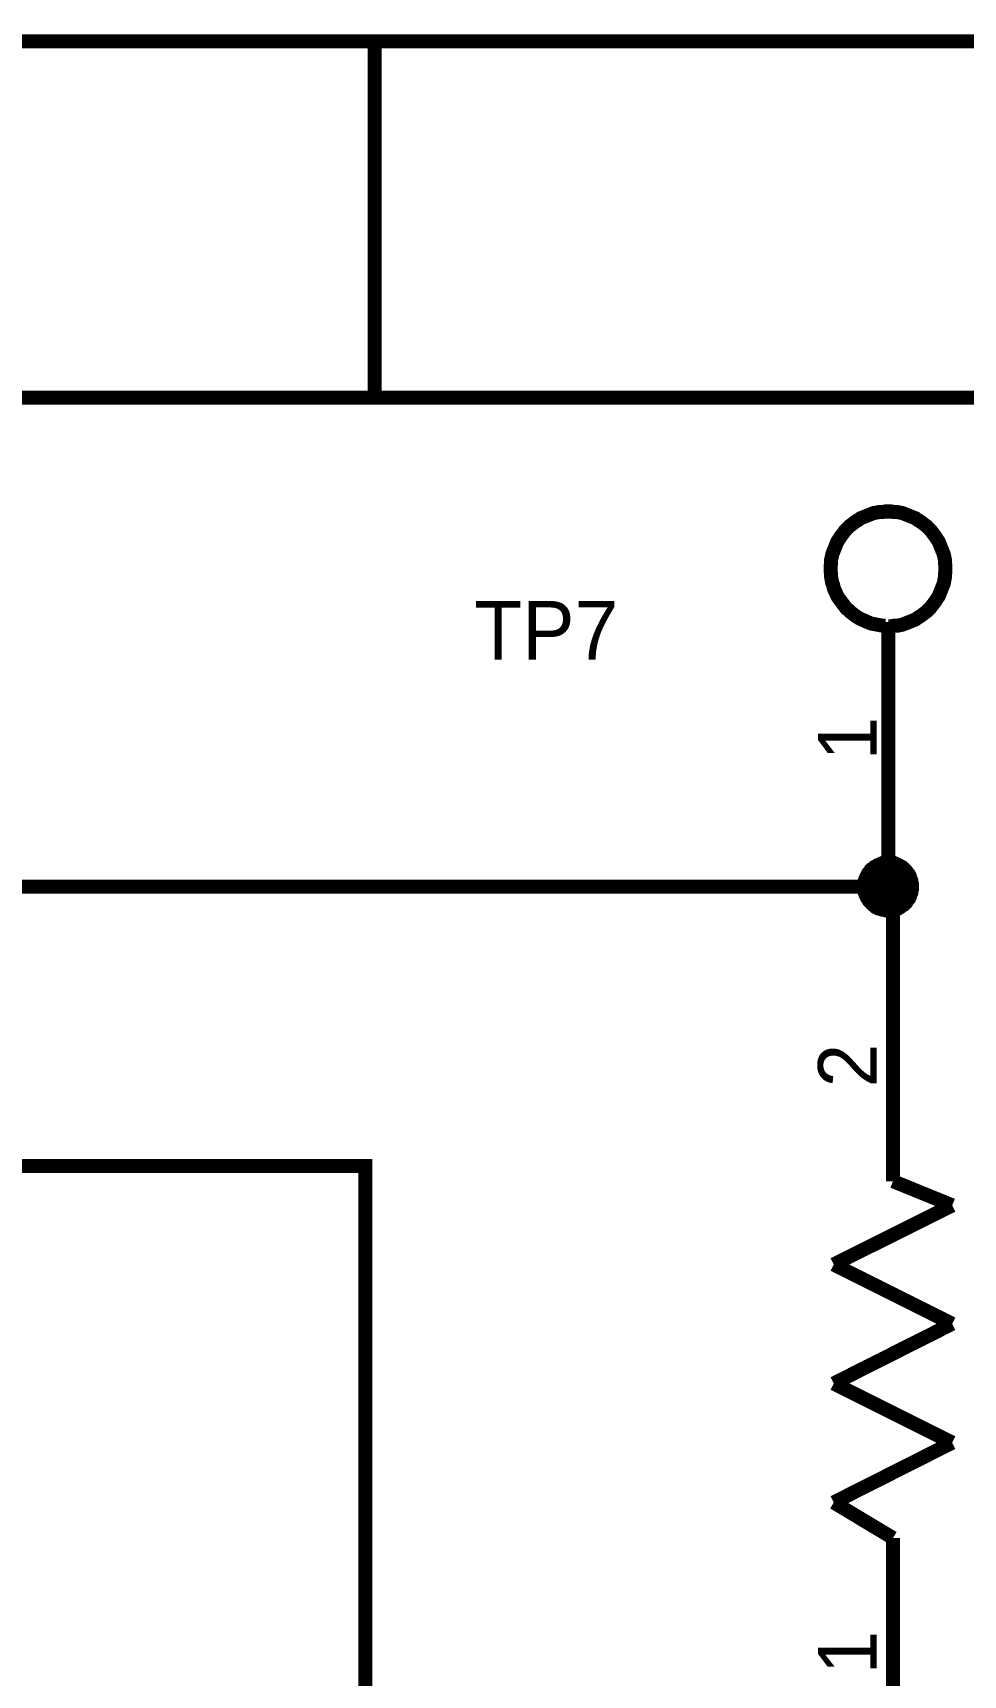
# Model space of a CAD drawing. Header units: millimetres. Extents: x 0 to 800, y 0 to 567.
# Drawn here: x 59.38 to 79.26, y 531.46 to 566.56 of the extents above; entities that cross this region are included whole.
import ezdxf

# ---------------------------------------------------------------- set-up
doc = ezdxf.new("R2010")
doc.units = ezdxf.units.MM
doc.layers.add('Sheet', color=255, linetype='Continuous')

msp = doc.modelspace()

# ---------------------------------------------------------------- linework, layer by layer
at = {"layer": 'Sheet'}
for points, const_width in [([(0, 566.375), (800.1, 566.375), (800.1, 0), (0, 0), (0, 566.375)], 0.3), ([(0, 566.375), (0, 0), (800.1, 0), (800.1, 566.375), (0, 566.375), (0, 566.375)], 0.0991), ([(7.661, 558.76), (792.484, 558.76), (792.484, 7.616), (7.661, 7.616), (7.661, 558.76)], 0.3), ([(7.661, 558.76), (7.661, 7.616), (792.484, 7.616), (792.484, 558.76), (7.661, 558.76), (7.661, 558.76)], 0.0991)]:
    msp.add_lwpolyline(points, close=True, dxfattribs=dict(at, const_width=const_width))
for points, const_width in [([(66.682, 566.409), (66.682, 558.793)], 0.3), ([(77.658, 556.329), (77.591, 556.329), (77.535, 556.318), (77.468, 556.318), (77.412, 556.307), (77.344, 556.296), (77.288, 556.273), (77.232, 556.251), (77.176, 556.229), (77.121, 556.206), (77.065, 556.184), (77.02, 556.15), (76.964, 556.117), (76.919, 556.083), (76.874, 556.049), (76.829, 556.016), (76.785, 555.971), (76.74, 555.926), (76.706, 555.881), (76.673, 555.837), (76.639, 555.792), (76.605, 555.736), (76.572, 555.691), (76.549, 555.635), (76.527, 555.579), (76.505, 555.523), (76.482, 555.467), (76.46, 555.411), (76.449, 555.355), (76.437, 555.299), (76.437, 555.232), (76.426, 555.176), (76.426, 555.109)], 0.3), ([(78.879, 555.109), (78.879, 555.176), (78.868, 555.232), (78.868, 555.299), (78.856, 555.355), (78.845, 555.411), (78.823, 555.467), (78.8, 555.523), (78.778, 555.579), (78.756, 555.635), (78.733, 555.691), (78.7, 555.736), (78.666, 555.792), (78.632, 555.837), (78.599, 555.881), (78.565, 555.926), (78.52, 555.971), (78.476, 556.016), (78.431, 556.049), (78.386, 556.083), (78.341, 556.117), (78.285, 556.15), (78.24, 556.184), (78.184, 556.206), (78.128, 556.229), (78.072, 556.251), (78.016, 556.273), (77.96, 556.296), (77.904, 556.307), (77.848, 556.318), (77.781, 556.318), (77.725, 556.329), (77.658, 556.329)], 0.3), ([(76.426, 555.109), (76.426, 555.053), (76.437, 554.985), (76.437, 554.929), (76.449, 554.862), (76.46, 554.806), (76.482, 554.75), (76.493, 554.694), (76.516, 554.638), (76.538, 554.593), (76.561, 554.537), (76.594, 554.481), (76.628, 554.437), (76.661, 554.392), (76.695, 554.347), (76.729, 554.302), (76.762, 554.257), (76.807, 554.224), (76.852, 554.179), (76.897, 554.145), (76.941, 554.112), (76.986, 554.078), (77.042, 554.045), (77.087, 554.022), (77.143, 554), (77.188, 553.977), (77.244, 553.955), (77.3, 553.933), (77.367, 553.921), (77.423, 553.91), (77.479, 553.899), (77.546, 553.888), (77.602, 553.888)], 0.3), ([(77.658, 553.877), (77.725, 553.877), (77.781, 553.888), (77.848, 553.888), (77.904, 553.899), (77.96, 553.91), (78.016, 553.933), (78.072, 553.955), (78.128, 553.977), (78.184, 554), (78.24, 554.022), (78.285, 554.056), (78.341, 554.089), (78.386, 554.123), (78.431, 554.157), (78.476, 554.19), (78.52, 554.235), (78.565, 554.28), (78.599, 554.325), (78.632, 554.369), (78.666, 554.414), (78.7, 554.47), (78.733, 554.515), (78.756, 554.571), (78.778, 554.627), (78.8, 554.683), (78.823, 554.739), (78.845, 554.795), (78.856, 554.862), (78.868, 554.918), (78.868, 554.985), (78.879, 555.041), (78.879, 555.109)], 0.3), ([(77.658, 553.966), (77.658, 550.472)], 0.3), ([(77.658, 550.472), (77.658, 548.311), (77.759, 548.311), (77.759, 547.09)], 0.3), ([(77.143, 548.311), (77.143, 548.333), (77.143, 548.367), (77.154, 548.389), (77.154, 548.411), (77.154, 548.434), (77.165, 548.467), (77.176, 548.49), (77.188, 548.512), (77.199, 548.535), (77.21, 548.557), (77.221, 548.579), (77.232, 548.602), (77.244, 548.613), (77.266, 548.635), (77.277, 548.658), (77.3, 548.669), (77.311, 548.691), (77.333, 548.703), (77.356, 548.725), (77.367, 548.736), (77.389, 548.747), (77.412, 548.759), (77.434, 548.77), (77.456, 548.781), (77.479, 548.792), (77.501, 548.803), (77.535, 548.815), (77.557, 548.815), (77.58, 548.815), (77.602, 548.826), (77.636, 548.826), (77.658, 548.826)], 0.3), ([(77.143, 548.311), (77.143, 548.333), (77.143, 548.367), (77.154, 548.389), (77.154, 548.411), (77.154, 548.434), (77.165, 548.467), (77.176, 548.49), (77.188, 548.512), (77.199, 548.535), (77.21, 548.557), (77.221, 548.579), (77.232, 548.602), (77.244, 548.613), (77.266, 548.635), (77.277, 548.658), (77.3, 548.669), (77.311, 548.691), (77.333, 548.703), (77.356, 548.725), (77.367, 548.736), (77.389, 548.747), (77.412, 548.759), (77.434, 548.77), (77.456, 548.781), (77.479, 548.792), (77.501, 548.803), (77.535, 548.815), (77.557, 548.815), (77.58, 548.815), (77.602, 548.826), (77.636, 548.826), (77.658, 548.826)], 0.3), ([(77.143, 548.311), (77.143, 548.333), (77.143, 548.367), (77.154, 548.389), (77.154, 548.411), (77.154, 548.434), (77.165, 548.467), (77.176, 548.49), (77.188, 548.512), (77.199, 548.535), (77.21, 548.557), (77.221, 548.579), (77.232, 548.602), (77.244, 548.613), (77.266, 548.635), (77.277, 548.658), (77.3, 548.669), (77.311, 548.691), (77.333, 548.703), (77.356, 548.725), (77.367, 548.736), (77.389, 548.747), (77.412, 548.759), (77.434, 548.77), (77.456, 548.781), (77.479, 548.792), (77.501, 548.803), (77.535, 548.815), (77.557, 548.815), (77.58, 548.815), (77.602, 548.826), (77.636, 548.826), (77.658, 548.826)], 0.3), ([(77.143, 548.311), (77.143, 548.333), (77.143, 548.367), (77.154, 548.389), (77.154, 548.411), (77.154, 548.434), (77.165, 548.467), (77.176, 548.49), (77.188, 548.512), (77.199, 548.535), (77.21, 548.557), (77.221, 548.579), (77.232, 548.602), (77.244, 548.613), (77.266, 548.635), (77.277, 548.658), (77.3, 548.669), (77.311, 548.691), (77.333, 548.703), (77.356, 548.725), (77.367, 548.736), (77.389, 548.747), (77.412, 548.759), (77.434, 548.77), (77.456, 548.781), (77.479, 548.792), (77.501, 548.803), (77.535, 548.815), (77.557, 548.815), (77.58, 548.815), (77.602, 548.826), (77.636, 548.826), (77.658, 548.826)], 0.3), ([(77.658, 548.826), (77.658, 548.826)], 0.3), ([(77.658, 548.826), (77.68, 548.826), (77.714, 548.826), (77.736, 548.815), (77.759, 548.815), (77.781, 548.815), (77.804, 548.803), (77.837, 548.792), (77.86, 548.781), (77.882, 548.77), (77.904, 548.759), (77.916, 548.747), (77.938, 548.736), (77.96, 548.725), (77.983, 548.703), (77.994, 548.691), (78.016, 548.669), (78.028, 548.658), (78.05, 548.635), (78.061, 548.613), (78.072, 548.602), (78.095, 548.579), (78.106, 548.557), (78.117, 548.535), (78.117, 548.512), (78.128, 548.49), (78.14, 548.467), (78.151, 548.434), (78.151, 548.411), (78.151, 548.389), (78.162, 548.367), (78.162, 548.333), (78.162, 548.311)], 0.3), ([(77.658, 548.826), (77.658, 548.826)], 0.3), ([(77.658, 548.826), (77.68, 548.826), (77.714, 548.826), (77.736, 548.815), (77.759, 548.815), (77.781, 548.815), (77.804, 548.803), (77.837, 548.792), (77.86, 548.781), (77.882, 548.77), (77.904, 548.759), (77.916, 548.747), (77.938, 548.736), (77.96, 548.725), (77.983, 548.703), (77.994, 548.691), (78.016, 548.669), (78.028, 548.658), (78.05, 548.635), (78.061, 548.613), (78.072, 548.602), (78.095, 548.579), (78.106, 548.557), (78.117, 548.535), (78.117, 548.512), (78.128, 548.49), (78.14, 548.467), (78.151, 548.434), (78.151, 548.411), (78.151, 548.389), (78.162, 548.367), (78.162, 548.333), (78.162, 548.311)], 0.3), ([(77.658, 548.826), (77.658, 548.826)], 0.3), ([(77.658, 548.826), (77.68, 548.826), (77.714, 548.826), (77.736, 548.815), (77.759, 548.815), (77.781, 548.815), (77.804, 548.803), (77.837, 548.792), (77.86, 548.781), (77.882, 548.77), (77.904, 548.759), (77.916, 548.747), (77.938, 548.736), (77.96, 548.725), (77.983, 548.703), (77.994, 548.691), (78.016, 548.669), (78.028, 548.658), (78.05, 548.635), (78.061, 548.613), (78.072, 548.602), (78.095, 548.579), (78.106, 548.557), (78.117, 548.535), (78.117, 548.512), (78.128, 548.49), (78.14, 548.467), (78.151, 548.434), (78.151, 548.411), (78.151, 548.389), (78.162, 548.367), (78.162, 548.333), (78.162, 548.311)], 0.3), ([(77.658, 548.826), (77.658, 548.826)], 0.3), ([(77.658, 548.826), (77.68, 548.826), (77.714, 548.826), (77.736, 548.815), (77.759, 548.815), (77.781, 548.815), (77.804, 548.803), (77.837, 548.792), (77.86, 548.781), (77.882, 548.77), (77.904, 548.759), (77.916, 548.747), (77.938, 548.736), (77.96, 548.725), (77.983, 548.703), (77.994, 548.691), (78.016, 548.669), (78.028, 548.658), (78.05, 548.635), (78.061, 548.613), (78.072, 548.602), (78.095, 548.579), (78.106, 548.557), (78.117, 548.535), (78.117, 548.512), (78.128, 548.49), (78.14, 548.467), (78.151, 548.434), (78.151, 548.411), (78.151, 548.389), (78.162, 548.367), (78.162, 548.333), (78.162, 548.311)], 0.3), ([(77.143, 548.311), (77.143, 548.333), (77.143, 548.367), (77.154, 548.389), (77.154, 548.411), (77.154, 548.434), (77.165, 548.467), (77.176, 548.49), (77.188, 548.512), (77.199, 548.535), (77.21, 548.557), (77.221, 548.579), (77.232, 548.602), (77.244, 548.613), (77.266, 548.635), (77.277, 548.658), (77.3, 548.669), (77.311, 548.691), (77.333, 548.703), (77.356, 548.725), (77.367, 548.736), (77.389, 548.747), (77.412, 548.759), (77.434, 548.77), (77.456, 548.781), (77.479, 548.792), (77.501, 548.803), (77.535, 548.815), (77.557, 548.815), (77.58, 548.815), (77.602, 548.826), (77.636, 548.826), (77.658, 548.826)], 0.0991), ([(77.143, 548.311), (77.143, 548.333), (77.143, 548.367), (77.154, 548.389), (77.154, 548.411), (77.154, 548.434), (77.165, 548.467), (77.176, 548.49), (77.188, 548.512), (77.199, 548.535), (77.21, 548.557), (77.221, 548.579), (77.232, 548.602), (77.244, 548.613), (77.266, 548.635), (77.277, 548.658), (77.3, 548.669), (77.311, 548.691), (77.333, 548.703), (77.356, 548.725), (77.367, 548.736), (77.389, 548.747), (77.412, 548.759), (77.434, 548.77), (77.456, 548.781), (77.479, 548.792), (77.501, 548.803), (77.535, 548.815), (77.557, 548.815), (77.58, 548.815), (77.602, 548.826), (77.636, 548.826), (77.658, 548.826)], 0.0991), ([(77.143, 548.311), (77.143, 548.333), (77.143, 548.367), (77.154, 548.389), (77.154, 548.411), (77.154, 548.434), (77.165, 548.467), (77.176, 548.49), (77.188, 548.512), (77.199, 548.535), (77.21, 548.557), (77.221, 548.579), (77.232, 548.602), (77.244, 548.613), (77.266, 548.635), (77.277, 548.658), (77.3, 548.669), (77.311, 548.691), (77.333, 548.703), (77.356, 548.725), (77.367, 548.736), (77.389, 548.747), (77.412, 548.759), (77.434, 548.77), (77.456, 548.781), (77.479, 548.792), (77.501, 548.803), (77.535, 548.815), (77.557, 548.815), (77.58, 548.815), (77.602, 548.826), (77.636, 548.826), (77.658, 548.826)], 0.0991), ([(77.143, 548.311), (77.143, 548.333), (77.143, 548.367), (77.154, 548.389), (77.154, 548.411), (77.154, 548.434), (77.165, 548.467), (77.176, 548.49), (77.188, 548.512), (77.199, 548.535), (77.21, 548.557), (77.221, 548.579), (77.232, 548.602), (77.244, 548.613), (77.266, 548.635), (77.277, 548.658), (77.3, 548.669), (77.311, 548.691), (77.333, 548.703), (77.356, 548.725), (77.367, 548.736), (77.389, 548.747), (77.412, 548.759), (77.434, 548.77), (77.456, 548.781), (77.479, 548.792), (77.501, 548.803), (77.535, 548.815), (77.557, 548.815), (77.58, 548.815), (77.602, 548.826), (77.636, 548.826), (77.658, 548.826)], 0.0991), ([(77.658, 548.826), (77.658, 548.826)], 0.0991), ([(77.658, 548.826), (77.68, 548.826), (77.714, 548.826), (77.736, 548.815), (77.759, 548.815), (77.781, 548.815), (77.804, 548.803), (77.837, 548.792), (77.86, 548.781), (77.882, 548.77), (77.904, 548.759), (77.916, 548.747), (77.938, 548.736), (77.96, 548.725), (77.983, 548.703), (77.994, 548.691), (78.016, 548.669), (78.028, 548.658), (78.05, 548.635), (78.061, 548.613), (78.072, 548.602), (78.095, 548.579), (78.106, 548.557), (78.117, 548.535), (78.117, 548.512), (78.128, 548.49), (78.14, 548.467), (78.151, 548.434), (78.151, 548.411), (78.151, 548.389), (78.162, 548.367), (78.162, 548.333), (78.162, 548.311)], 0.0991), ([(77.658, 548.826), (77.658, 548.826)], 0.0991), ([(77.658, 548.826), (77.68, 548.826), (77.714, 548.826), (77.736, 548.815), (77.759, 548.815), (77.781, 548.815), (77.804, 548.803), (77.837, 548.792), (77.86, 548.781), (77.882, 548.77), (77.904, 548.759), (77.916, 548.747), (77.938, 548.736), (77.96, 548.725), (77.983, 548.703), (77.994, 548.691), (78.016, 548.669), (78.028, 548.658), (78.05, 548.635), (78.061, 548.613), (78.072, 548.602), (78.095, 548.579), (78.106, 548.557), (78.117, 548.535), (78.117, 548.512), (78.128, 548.49), (78.14, 548.467), (78.151, 548.434), (78.151, 548.411), (78.151, 548.389), (78.162, 548.367), (78.162, 548.333), (78.162, 548.311)], 0.0991), ([(77.658, 548.826), (77.658, 548.826)], 0.0991), ([(77.658, 548.826), (77.68, 548.826), (77.714, 548.826), (77.736, 548.815), (77.759, 548.815), (77.781, 548.815), (77.804, 548.803), (77.837, 548.792), (77.86, 548.781), (77.882, 548.77), (77.904, 548.759), (77.916, 548.747), (77.938, 548.736), (77.96, 548.725), (77.983, 548.703), (77.994, 548.691), (78.016, 548.669), (78.028, 548.658), (78.05, 548.635), (78.061, 548.613), (78.072, 548.602), (78.095, 548.579), (78.106, 548.557), (78.117, 548.535), (78.117, 548.512), (78.128, 548.49), (78.14, 548.467), (78.151, 548.434), (78.151, 548.411), (78.151, 548.389), (78.162, 548.367), (78.162, 548.333), (78.162, 548.311)], 0.0991), ([(77.658, 548.826), (77.658, 548.826)], 0.0991), ([(77.658, 548.826), (77.68, 548.826), (77.714, 548.826), (77.736, 548.815), (77.759, 548.815), (77.781, 548.815), (77.804, 548.803), (77.837, 548.792), (77.86, 548.781), (77.882, 548.77), (77.904, 548.759), (77.916, 548.747), (77.938, 548.736), (77.96, 548.725), (77.983, 548.703), (77.994, 548.691), (78.016, 548.669), (78.028, 548.658), (78.05, 548.635), (78.061, 548.613), (78.072, 548.602), (78.095, 548.579), (78.106, 548.557), (78.117, 548.535), (78.117, 548.512), (78.128, 548.49), (78.14, 548.467), (78.151, 548.434), (78.151, 548.411), (78.151, 548.389), (78.162, 548.367), (78.162, 548.333), (78.162, 548.311)], 0.0991), ([(56.76, 548.311), (77.658, 548.311)], 0.3), ([(77.658, 547.807), (77.636, 547.807), (77.602, 547.807), (77.58, 547.818), (77.557, 547.818), (77.535, 547.818), (77.501, 547.829), (77.479, 547.84), (77.456, 547.851), (77.434, 547.851), (77.412, 547.863), (77.389, 547.874), (77.367, 547.896), (77.356, 547.907), (77.333, 547.919), (77.311, 547.941), (77.3, 547.952), (77.277, 547.975), (77.266, 547.986), (77.244, 548.008), (77.232, 548.031), (77.221, 548.053), (77.21, 548.064), (77.199, 548.087), (77.188, 548.109), (77.176, 548.131), (77.165, 548.165), (77.154, 548.187), (77.154, 548.21), (77.154, 548.232), (77.143, 548.255), (77.143, 548.288), (77.143, 548.311)], 0.3), ([(77.143, 548.311), (77.143, 548.311)], 0.3), ([(77.658, 547.807), (77.636, 547.807), (77.602, 547.807), (77.58, 547.818), (77.557, 547.818), (77.535, 547.818), (77.501, 547.829), (77.479, 547.84), (77.456, 547.851), (77.434, 547.851), (77.412, 547.863), (77.389, 547.874), (77.367, 547.896), (77.356, 547.907), (77.333, 547.919), (77.311, 547.941), (77.3, 547.952), (77.277, 547.975), (77.266, 547.986), (77.244, 548.008), (77.232, 548.031), (77.221, 548.053), (77.21, 548.064), (77.199, 548.087), (77.188, 548.109), (77.176, 548.131), (77.165, 548.165), (77.154, 548.187), (77.154, 548.21), (77.154, 548.232), (77.143, 548.255), (77.143, 548.288), (77.143, 548.311)], 0.3), ([(77.143, 548.311), (77.143, 548.311)], 0.3), ([(77.658, 547.807), (77.636, 547.807), (77.602, 547.807), (77.58, 547.818), (77.557, 547.818), (77.535, 547.818), (77.501, 547.829), (77.479, 547.84), (77.456, 547.851), (77.434, 547.851), (77.412, 547.863), (77.389, 547.874), (77.367, 547.896), (77.356, 547.907), (77.333, 547.919), (77.311, 547.941), (77.3, 547.952), (77.277, 547.975), (77.266, 547.986), (77.244, 548.008), (77.232, 548.031), (77.221, 548.053), (77.21, 548.064), (77.199, 548.087), (77.188, 548.109), (77.176, 548.131), (77.165, 548.165), (77.154, 548.187), (77.154, 548.21), (77.154, 548.232), (77.143, 548.255), (77.143, 548.288), (77.143, 548.311)], 0.3), ([(77.143, 548.311), (77.143, 548.311)], 0.3), ([(77.658, 547.807), (77.636, 547.807), (77.602, 547.807), (77.58, 547.818), (77.557, 547.818), (77.535, 547.818), (77.501, 547.829), (77.479, 547.84), (77.456, 547.851), (77.434, 547.851), (77.412, 547.863), (77.389, 547.874), (77.367, 547.896), (77.356, 547.907), (77.333, 547.919), (77.311, 547.941), (77.3, 547.952), (77.277, 547.975), (77.266, 547.986), (77.244, 548.008), (77.232, 548.031), (77.221, 548.053), (77.21, 548.064), (77.199, 548.087), (77.188, 548.109), (77.176, 548.131), (77.165, 548.165), (77.154, 548.187), (77.154, 548.21), (77.154, 548.232), (77.143, 548.255), (77.143, 548.288), (77.143, 548.311)], 0.3), ([(77.143, 548.311), (77.143, 548.311)], 0.3), ([(77.658, 547.807), (77.636, 547.807), (77.602, 547.807), (77.58, 547.818), (77.557, 547.818), (77.535, 547.818), (77.501, 547.829), (77.479, 547.84), (77.456, 547.851), (77.434, 547.851), (77.412, 547.863), (77.389, 547.874), (77.367, 547.896), (77.356, 547.907), (77.333, 547.919), (77.311, 547.941), (77.3, 547.952), (77.277, 547.975), (77.266, 547.986), (77.244, 548.008), (77.232, 548.031), (77.221, 548.053), (77.21, 548.064), (77.199, 548.087), (77.188, 548.109), (77.176, 548.131), (77.165, 548.165), (77.154, 548.187), (77.154, 548.21), (77.154, 548.232), (77.143, 548.255), (77.143, 548.288), (77.143, 548.311)], 0.0991), ([(77.143, 548.311), (77.143, 548.311)], 0.0991), ([(77.658, 547.807), (77.636, 547.807), (77.602, 547.807), (77.58, 547.818), (77.557, 547.818), (77.535, 547.818), (77.501, 547.829), (77.479, 547.84), (77.456, 547.851), (77.434, 547.851), (77.412, 547.863), (77.389, 547.874), (77.367, 547.896), (77.356, 547.907), (77.333, 547.919), (77.311, 547.941), (77.3, 547.952), (77.277, 547.975), (77.266, 547.986), (77.244, 548.008), (77.232, 548.031), (77.221, 548.053), (77.21, 548.064), (77.199, 548.087), (77.188, 548.109), (77.176, 548.131), (77.165, 548.165), (77.154, 548.187), (77.154, 548.21), (77.154, 548.232), (77.143, 548.255), (77.143, 548.288), (77.143, 548.311)], 0.0991), ([(77.143, 548.311), (77.143, 548.311)], 0.0991), ([(77.658, 547.807), (77.636, 547.807), (77.602, 547.807), (77.58, 547.818), (77.557, 547.818), (77.535, 547.818), (77.501, 547.829), (77.479, 547.84), (77.456, 547.851), (77.434, 547.851), (77.412, 547.863), (77.389, 547.874), (77.367, 547.896), (77.356, 547.907), (77.333, 547.919), (77.311, 547.941), (77.3, 547.952), (77.277, 547.975), (77.266, 547.986), (77.244, 548.008), (77.232, 548.031), (77.221, 548.053), (77.21, 548.064), (77.199, 548.087), (77.188, 548.109), (77.176, 548.131), (77.165, 548.165), (77.154, 548.187), (77.154, 548.21), (77.154, 548.232), (77.143, 548.255), (77.143, 548.288), (77.143, 548.311)], 0.0991), ([(77.143, 548.311), (77.143, 548.311)], 0.0991), ([(77.658, 547.807), (77.636, 547.807), (77.602, 547.807), (77.58, 547.818), (77.557, 547.818), (77.535, 547.818), (77.501, 547.829), (77.479, 547.84), (77.456, 547.851), (77.434, 547.851), (77.412, 547.863), (77.389, 547.874), (77.367, 547.896), (77.356, 547.907), (77.333, 547.919), (77.311, 547.941), (77.3, 547.952), (77.277, 547.975), (77.266, 547.986), (77.244, 548.008), (77.232, 548.031), (77.221, 548.053), (77.21, 548.064), (77.199, 548.087), (77.188, 548.109), (77.176, 548.131), (77.165, 548.165), (77.154, 548.187), (77.154, 548.21), (77.154, 548.232), (77.143, 548.255), (77.143, 548.288), (77.143, 548.311)], 0.0991), ([(77.143, 548.311), (77.143, 548.311)], 0.0991), ([(78.162, 548.311), (78.162, 548.288), (78.162, 548.255), (78.151, 548.232), (78.151, 548.21), (78.151, 548.187), (78.14, 548.165), (78.128, 548.131), (78.117, 548.109), (78.117, 548.087), (78.106, 548.064), (78.095, 548.053), (78.072, 548.031), (78.061, 548.008), (78.05, 547.986), (78.028, 547.975), (78.016, 547.952), (77.994, 547.941), (77.983, 547.919), (77.96, 547.907), (77.938, 547.896), (77.916, 547.874), (77.904, 547.863), (77.882, 547.851), (77.86, 547.851), (77.837, 547.84), (77.804, 547.829), (77.781, 547.818), (77.759, 547.818), (77.736, 547.818), (77.714, 547.807), (77.68, 547.807), (77.658, 547.807)], 0.3), ([(78.162, 548.311), (78.162, 548.288), (78.162, 548.255), (78.151, 548.232), (78.151, 548.21), (78.151, 548.187), (78.14, 548.165), (78.128, 548.131), (78.117, 548.109), (78.117, 548.087), (78.106, 548.064), (78.095, 548.053), (78.072, 548.031), (78.061, 548.008), (78.05, 547.986), (78.028, 547.975), (78.016, 547.952), (77.994, 547.941), (77.983, 547.919), (77.96, 547.907), (77.938, 547.896), (77.916, 547.874), (77.904, 547.863), (77.882, 547.851), (77.86, 547.851), (77.837, 547.84), (77.804, 547.829), (77.781, 547.818), (77.759, 547.818), (77.736, 547.818), (77.714, 547.807), (77.68, 547.807), (77.658, 547.807)], 0.3), ([(78.162, 548.311), (78.162, 548.288), (78.162, 548.255), (78.151, 548.232), (78.151, 548.21), (78.151, 548.187), (78.14, 548.165), (78.128, 548.131), (78.117, 548.109), (78.117, 548.087), (78.106, 548.064), (78.095, 548.053), (78.072, 548.031), (78.061, 548.008), (78.05, 547.986), (78.028, 547.975), (78.016, 547.952), (77.994, 547.941), (77.983, 547.919), (77.96, 547.907), (77.938, 547.896), (77.916, 547.874), (77.904, 547.863), (77.882, 547.851), (77.86, 547.851), (77.837, 547.84), (77.804, 547.829), (77.781, 547.818), (77.759, 547.818), (77.736, 547.818), (77.714, 547.807), (77.68, 547.807), (77.658, 547.807)], 0.3), ([(78.162, 548.311), (78.162, 548.288), (78.162, 548.255), (78.151, 548.232), (78.151, 548.21), (78.151, 548.187), (78.14, 548.165), (78.128, 548.131), (78.117, 548.109), (78.117, 548.087), (78.106, 548.064), (78.095, 548.053), (78.072, 548.031), (78.061, 548.008), (78.05, 547.986), (78.028, 547.975), (78.016, 547.952), (77.994, 547.941), (77.983, 547.919), (77.96, 547.907), (77.938, 547.896), (77.916, 547.874), (77.904, 547.863), (77.882, 547.851), (77.86, 547.851), (77.837, 547.84), (77.804, 547.829), (77.781, 547.818), (77.759, 547.818), (77.736, 547.818), (77.714, 547.807), (77.68, 547.807), (77.658, 547.807)], 0.3), ([(78.162, 548.311), (78.162, 548.288), (78.162, 548.255), (78.151, 548.232), (78.151, 548.21), (78.151, 548.187), (78.14, 548.165), (78.128, 548.131), (78.117, 548.109), (78.117, 548.087), (78.106, 548.064), (78.095, 548.053), (78.072, 548.031), (78.061, 548.008), (78.05, 547.986), (78.028, 547.975), (78.016, 547.952), (77.994, 547.941), (77.983, 547.919), (77.96, 547.907), (77.938, 547.896), (77.916, 547.874), (77.904, 547.863), (77.882, 547.851), (77.86, 547.851), (77.837, 547.84), (77.804, 547.829), (77.781, 547.818), (77.759, 547.818), (77.736, 547.818), (77.714, 547.807), (77.68, 547.807), (77.658, 547.807)], 0.0991), ([(78.162, 548.311), (78.162, 548.288), (78.162, 548.255), (78.151, 548.232), (78.151, 548.21), (78.151, 548.187), (78.14, 548.165), (78.128, 548.131), (78.117, 548.109), (78.117, 548.087), (78.106, 548.064), (78.095, 548.053), (78.072, 548.031), (78.061, 548.008), (78.05, 547.986), (78.028, 547.975), (78.016, 547.952), (77.994, 547.941), (77.983, 547.919), (77.96, 547.907), (77.938, 547.896), (77.916, 547.874), (77.904, 547.863), (77.882, 547.851), (77.86, 547.851), (77.837, 547.84), (77.804, 547.829), (77.781, 547.818), (77.759, 547.818), (77.736, 547.818), (77.714, 547.807), (77.68, 547.807), (77.658, 547.807)], 0.0991), ([(78.162, 548.311), (78.162, 548.288), (78.162, 548.255), (78.151, 548.232), (78.151, 548.21), (78.151, 548.187), (78.14, 548.165), (78.128, 548.131), (78.117, 548.109), (78.117, 548.087), (78.106, 548.064), (78.095, 548.053), (78.072, 548.031), (78.061, 548.008), (78.05, 547.986), (78.028, 547.975), (78.016, 547.952), (77.994, 547.941), (77.983, 547.919), (77.96, 547.907), (77.938, 547.896), (77.916, 547.874), (77.904, 547.863), (77.882, 547.851), (77.86, 547.851), (77.837, 547.84), (77.804, 547.829), (77.781, 547.818), (77.759, 547.818), (77.736, 547.818), (77.714, 547.807), (77.68, 547.807), (77.658, 547.807)], 0.0991), ([(78.162, 548.311), (78.162, 548.288), (78.162, 548.255), (78.151, 548.232), (78.151, 548.21), (78.151, 548.187), (78.14, 548.165), (78.128, 548.131), (78.117, 548.109), (78.117, 548.087), (78.106, 548.064), (78.095, 548.053), (78.072, 548.031), (78.061, 548.008), (78.05, 547.986), (78.028, 547.975), (78.016, 547.952), (77.994, 547.941), (77.983, 547.919), (77.96, 547.907), (77.938, 547.896), (77.916, 547.874), (77.904, 547.863), (77.882, 547.851), (77.86, 547.851), (77.837, 547.84), (77.804, 547.829), (77.781, 547.818), (77.759, 547.818), (77.736, 547.818), (77.714, 547.807), (77.68, 547.807), (77.658, 547.807)], 0.0991), ([(78.162, 548.311), (78.162, 548.311), (78.162, 548.311), (78.162, 548.311), (78.162, 548.311), (78.162, 548.311), (78.162, 548.311), (78.162, 548.311), (78.162, 548.311), (78.162, 548.311), (78.162, 548.311), (78.162, 548.311), (78.162, 548.311), (78.162, 548.311), (78.162, 548.311), (78.162, 548.311), (78.162, 548.311), (78.162, 548.311), (78.162, 548.311), (78.162, 548.311), (78.162, 548.311), (78.162, 548.311), (78.162, 548.311), (78.162, 548.311), (78.162, 548.311), (78.162, 548.311), (78.162, 548.311), (78.162, 548.311), (78.162, 548.311), (78.162, 548.311), (78.162, 548.311), (78.162, 548.311), (78.162, 548.311)], 0.3), ([(78.162, 548.311), (78.162, 548.311)], 0.3), ([(78.162, 548.311), (78.162, 548.311), (78.162, 548.311), (78.162, 548.311), (78.162, 548.311), (78.162, 548.311), (78.162, 548.311), (78.162, 548.311), (78.162, 548.311), (78.162, 548.311), (78.162, 548.311), (78.162, 548.311), (78.162, 548.311), (78.162, 548.311), (78.162, 548.311), (78.162, 548.311), (78.162, 548.311), (78.162, 548.311), (78.162, 548.311), (78.162, 548.311), (78.162, 548.311), (78.162, 548.311), (78.162, 548.311), (78.162, 548.311), (78.162, 548.311), (78.162, 548.311), (78.162, 548.311), (78.162, 548.311), (78.162, 548.311), (78.162, 548.311), (78.162, 548.311), (78.162, 548.311), (78.162, 548.311)], 0.3), ([(78.162, 548.311), (78.162, 548.311)], 0.3), ([(78.162, 548.311), (78.162, 548.311), (78.162, 548.311), (78.162, 548.311), (78.162, 548.311), (78.162, 548.311), (78.162, 548.311), (78.162, 548.311), (78.162, 548.311), (78.162, 548.311), (78.162, 548.311), (78.162, 548.311), (78.162, 548.311), (78.162, 548.311), (78.162, 548.311), (78.162, 548.311), (78.162, 548.311), (78.162, 548.311), (78.162, 548.311), (78.162, 548.311), (78.162, 548.311), (78.162, 548.311), (78.162, 548.311), (78.162, 548.311), (78.162, 548.311), (78.162, 548.311), (78.162, 548.311), (78.162, 548.311), (78.162, 548.311), (78.162, 548.311), (78.162, 548.311), (78.162, 548.311), (78.162, 548.311)], 0.3), ([(78.162, 548.311), (78.162, 548.311)], 0.3), ([(78.162, 548.311), (78.162, 548.311), (78.162, 548.311), (78.162, 548.311), (78.162, 548.311), (78.162, 548.311), (78.162, 548.311), (78.162, 548.311), (78.162, 548.311), (78.162, 548.311), (78.162, 548.311), (78.162, 548.311), (78.162, 548.311), (78.162, 548.311), (78.162, 548.311), (78.162, 548.311), (78.162, 548.311), (78.162, 548.311), (78.162, 548.311), (78.162, 548.311), (78.162, 548.311), (78.162, 548.311), (78.162, 548.311), (78.162, 548.311), (78.162, 548.311), (78.162, 548.311), (78.162, 548.311), (78.162, 548.311), (78.162, 548.311), (78.162, 548.311), (78.162, 548.311), (78.162, 548.311), (78.162, 548.311)], 0.3), ([(78.162, 548.311), (78.162, 548.311)], 0.3), ([(78.162, 548.311), (78.162, 548.311), (78.162, 548.311), (78.162, 548.311), (78.162, 548.311), (78.162, 548.311), (78.162, 548.311), (78.162, 548.311), (78.162, 548.311), (78.162, 548.311), (78.162, 548.311), (78.162, 548.311), (78.162, 548.311), (78.162, 548.311), (78.162, 548.311), (78.162, 548.311), (78.162, 548.311), (78.162, 548.311), (78.162, 548.311), (78.162, 548.311), (78.162, 548.311), (78.162, 548.311), (78.162, 548.311), (78.162, 548.311), (78.162, 548.311), (78.162, 548.311), (78.162, 548.311), (78.162, 548.311), (78.162, 548.311), (78.162, 548.311), (78.162, 548.311), (78.162, 548.311), (78.162, 548.311)], 0.0991), ([(78.162, 548.311), (78.162, 548.311)], 0.0991), ([(78.162, 548.311), (78.162, 548.311), (78.162, 548.311), (78.162, 548.311), (78.162, 548.311), (78.162, 548.311), (78.162, 548.311), (78.162, 548.311), (78.162, 548.311), (78.162, 548.311), (78.162, 548.311), (78.162, 548.311), (78.162, 548.311), (78.162, 548.311), (78.162, 548.311), (78.162, 548.311), (78.162, 548.311), (78.162, 548.311), (78.162, 548.311), (78.162, 548.311), (78.162, 548.311), (78.162, 548.311), (78.162, 548.311), (78.162, 548.311), (78.162, 548.311), (78.162, 548.311), (78.162, 548.311), (78.162, 548.311), (78.162, 548.311), (78.162, 548.311), (78.162, 548.311), (78.162, 548.311), (78.162, 548.311)], 0.0991), ([(78.162, 548.311), (78.162, 548.311)], 0.0991), ([(78.162, 548.311), (78.162, 548.311), (78.162, 548.311), (78.162, 548.311), (78.162, 548.311), (78.162, 548.311), (78.162, 548.311), (78.162, 548.311), (78.162, 548.311), (78.162, 548.311), (78.162, 548.311), (78.162, 548.311), (78.162, 548.311), (78.162, 548.311), (78.162, 548.311), (78.162, 548.311), (78.162, 548.311), (78.162, 548.311), (78.162, 548.311), (78.162, 548.311), (78.162, 548.311), (78.162, 548.311), (78.162, 548.311), (78.162, 548.311), (78.162, 548.311), (78.162, 548.311), (78.162, 548.311), (78.162, 548.311), (78.162, 548.311), (78.162, 548.311), (78.162, 548.311), (78.162, 548.311), (78.162, 548.311)], 0.0991), ([(78.162, 548.311), (78.162, 548.311)], 0.0991), ([(78.162, 548.311), (78.162, 548.311), (78.162, 548.311), (78.162, 548.311), (78.162, 548.311), (78.162, 548.311), (78.162, 548.311), (78.162, 548.311), (78.162, 548.311), (78.162, 548.311), (78.162, 548.311), (78.162, 548.311), (78.162, 548.311), (78.162, 548.311), (78.162, 548.311), (78.162, 548.311), (78.162, 548.311), (78.162, 548.311), (78.162, 548.311), (78.162, 548.311), (78.162, 548.311), (78.162, 548.311), (78.162, 548.311), (78.162, 548.311), (78.162, 548.311), (78.162, 548.311), (78.162, 548.311), (78.162, 548.311), (78.162, 548.311), (78.162, 548.311), (78.162, 548.311), (78.162, 548.311), (78.162, 548.311)], 0.0991), ([(78.162, 548.311), (78.162, 548.311)], 0.0991), ([(77.759, 542.017), (77.759, 547.09)], 0.3), ([(77.759, 542.017), (77.759, 542.778)], 0.3), ([(45.728, 542.319), (47.946, 542.319), (47.946, 542.341), (66.481, 542.341), (66.481, 527.861), (77.759, 527.861)], 0.3), ([(79.024, 541.501), (77.759, 542.017)], 0.3), ([(76.493, 540.236), (79.024, 541.501)], 0.3), ([(79.024, 538.97), (76.493, 540.236)], 0.3), ([(76.493, 537.694), (79.024, 538.97)], 0.3), ([(79.024, 536.428), (76.493, 537.694)], 0.3), ([(76.493, 535.151), (79.024, 536.428)], 0.3), ([(77.759, 534.39), (76.493, 535.151)], 0.3), ([(77.759, 534.39), (77.759, 529.316)], 0.3), ([(77.759, 534.39), (77.759, 533.628)], 0.3)]:
    msp.add_lwpolyline(points, dxfattribs=dict(at, const_width=const_width))
at = {"layer": 'Sheet', "const_width": 0.508}
msp.add_lwpolyline([(77.394, 548.324, 1), (77.902, 548.324, 1)], format="xyb", close=True, dxfattribs=at)

# ---------------------------------------------------------------- texts
at = {"layer": 'Sheet'}
msp.add_text('TP7', height=1.2543, dxfattribs=at).set_placement((68.81, 553.16))
for s, p in [('1', (77.412, 551.01)), ('2', (77.412, 544.021)), ('1', (77.412, 531.478))]:
    msp.add_text(s, height=1.254, rotation=90, dxfattribs=at).set_placement(p)

doc.saveas('drawing.dxf')
